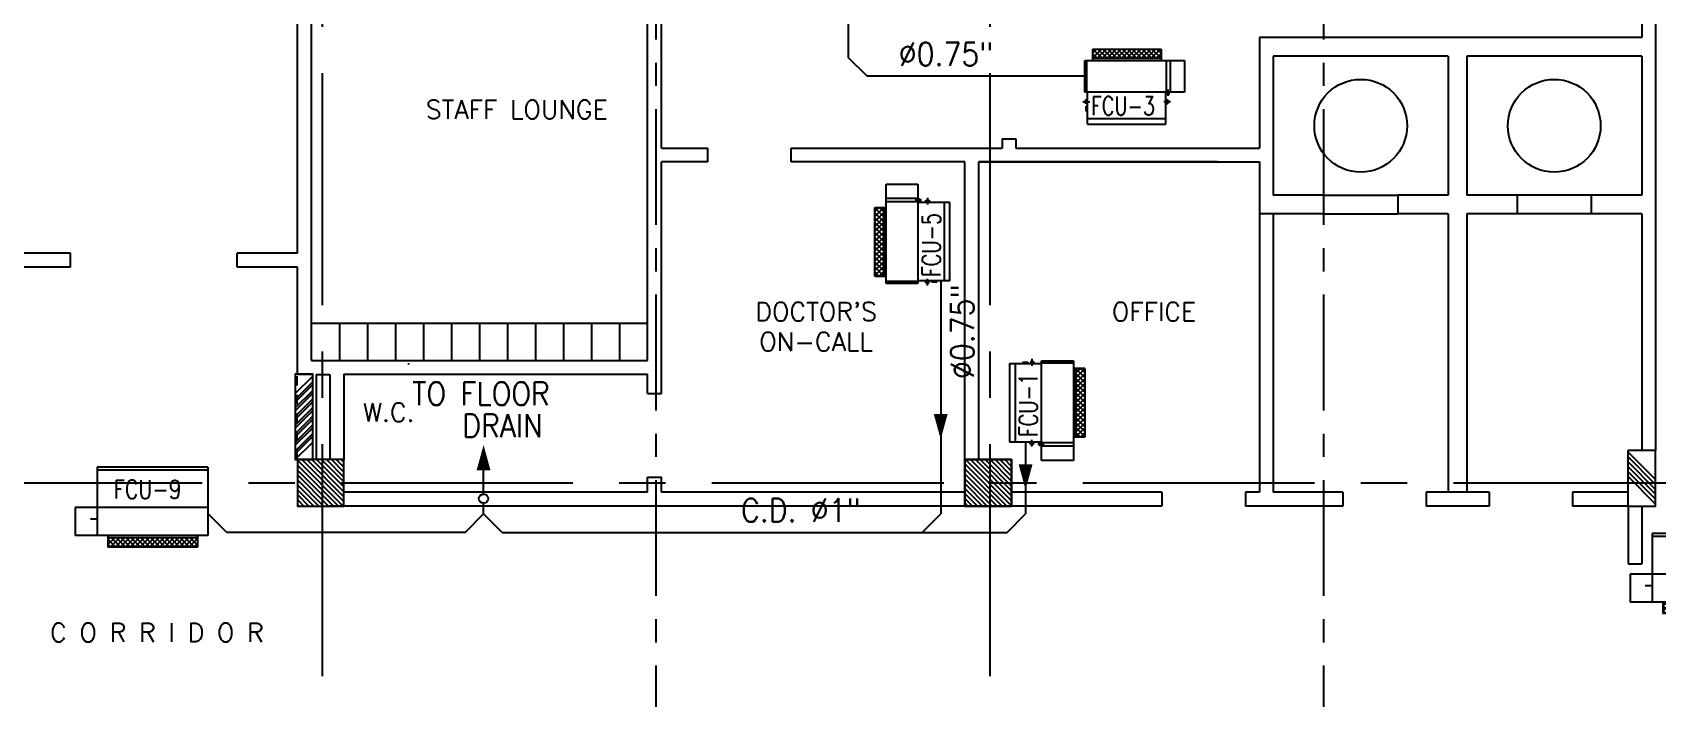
# Model space of a CAD drawing. Extents: x 417866242 to 417866633, y 43498034 to 43498122.
# Drawn here: x 417866582.64 to 417866600.17, y 43498069.33 to 43498076.51 of the extents above; entities that cross this region are included whole.
import ezdxf
from ezdxf.enums import TextEntityAlignment as Align

# ---------------------------------------------------------------- set-up
doc = ezdxf.new("R2010")
doc.units = 0
doc.header["$MEASUREMENT"] = 0
for name, pattern in [('CENTER', [2, 1.25, -0.25, 0.25, -0.25]), ('CENTERX2', [4, 2.5, -0.5, 0.5, -0.5]), ('HIDDEN', [0.375, 0.25, -0.125])]:
    doc.linetypes.add(name, pattern=pattern)
doc.layers.get('0').update_dxf_attribs({"linetype": 'CONTINUOUS'})
for name, color, linetype in [('AC-CD', 6, 'CONTINUOUS'), ('AC-TEXT', 2, 'CONTINUOUS'), ('AXES', 11, 'CENTERX2'), ('AXES1', 11, 'CENTER'), ('COL', 11, 'CONTINUOUS'), ('FCU', 6, 'CONTINUOUS'), ('FHC', 11, 'CONTINUOUS'), ('HAT', 11, 'CONTINUOUS'), ('Locker', 11, 'CONTINUOUS'), ('P-SOLIDWASTE', 6, 'CONTINUOUS'), ('RM-NAME', 11, 'CONTINUOUS'), ('ROOF1', 4, 'CONTINUOUS'), ('TEXTN', 2, 'CONTINUOUS'), ('WALL', 11, 'CONTINUOUS')]:
    doc.layers.add(name, color=color, linetype=linetype)
doc.styles.add('ROMANS', font='ROMANS.shx', dxfattribs={"width": 0.6})

# ---------------------------------------------------------------- blocks, each defined once
blk = doc.blocks.new('*X56')
at = {"color": 0}
for p, q in [((235128.5557043091, 149533.2798416775), (235585.0098364433, 149989.7339738117)), ((235128.5557043091, 149586.3128502665), (235531.9768278543, 149989.7339738117)), ((235128.5557043091, 149639.3458588555), (235478.9438192653, 149989.7339738117)), ((235128.5557043091, 149692.3788674445), (235425.9108106763, 149989.7339738117)), ((235128.5557043091, 149745.4118760335), (235372.8778020873, 149989.7339738117)), ((235128.5557043091, 149798.4448846225), (235319.8447934983, 149989.7339738117)), ((235128.5557043091, 149851.4778932114), (235266.8117849093, 149989.7339738117)), ((235128.5557043091, 149904.5109018004), (235213.7787763203, 149989.7339738117)), ((235128.5557043091, 149957.5439103894), (235160.7457677313, 149989.7339738117)), ((235138.0428450322, 149489.7339738117), (235628.555704309, 149980.2468330885)), ((235191.0758536212, 149489.7339738117), (235628.555704309, 149927.2138244995)), ((235244.1088622102, 149489.7339738117), (235628.555704309, 149874.1808159105)), ((235297.1418707992, 149489.7339738117), (235628.555704309, 149821.1478073215)), ((235350.1748793882, 149489.7339738117), (235628.555704309, 149768.1147987325)), ((235403.2078879772, 149489.7339738117), (235628.555704309, 149715.0817901435)), ((235456.2408965662, 149489.7339738117), (235628.555704309, 149662.0487815545)), ((235509.2739051552, 149489.7339738117), (235628.555704309, 149609.0157729655)), ((235562.3069137442, 149489.7339738117), (235628.555704309, 149555.9827643765)), ((235615.3399223332, 149489.7339738117), (235628.555704309, 149502.9497557875))]:
    blk.add_line(p, q, dxfattribs=at)
blk = doc.blocks.new('COL50')
at = {"layer": 'COL'}
blk.add_lwpolyline([(-249.9999999999709, 250), (-249.9999999999418, -250), (250, -250), (249.9999999999709, 250)], close=True, dxfattribs=at)
blk = doc.blocks.new('*X57')
at = {"color": 0}
for p, q in [((227925.5536769295, 149489.7339738117), (228425.5536769295, 149989.7339738117)), ((227928.5557043091, 149545.7690097803), (228372.5206683405, 149989.7339738117)), ((227928.5557043091, 149598.8020183693), (228319.4876597515, 149989.7339738117)), ((227928.5557043091, 149651.8350269583), (228266.4546511625, 149989.7339738117)), ((227928.5557043091, 149704.8680355472), (228213.4216425735, 149989.7339738117)), ((227928.5557043091, 149757.9010441362), (228160.3886339845, 149989.7339738117)), ((227928.5557043091, 149810.9340527252), (228107.3556253955, 149989.7339738117)), ((227928.5557043091, 149863.9670613142), (228054.3226168065, 149989.7339738117)), ((227928.5557043091, 149917.0000699032), (228001.2896082175, 149989.7339738117)), ((227928.5557043091, 149970.0330784922), (227948.2565996285, 149989.7339738117)), ((227978.5866855185, 149489.7339738117), (228428.555704309, 149939.7029926023)), ((228031.6196941074, 149489.7339738117), (228428.555704309, 149886.6699840132)), ((228084.6527026964, 149489.7339738117), (228428.555704309, 149833.6369754242)), ((228137.6857112854, 149489.7339738117), (228428.555704309, 149780.6039668353)), ((228190.7187198744, 149489.7339738117), (228428.555704309, 149727.5709582463)), ((228243.7517284634, 149489.7339738117), (228428.555704309, 149674.5379496573)), ((228296.7847370524, 149489.7339738117), (228428.555704309, 149621.5049410683)), ((228349.8177456414, 149489.7339738117), (228428.555704309, 149568.4719324793)), ((228402.8507542304, 149489.7339738117), (228428.555704309, 149515.4389238903))]:
    blk.add_line(p, q, dxfattribs=at)
blk = doc.blocks.new('RM1')
at = {"layer": 'RM-NAME', "style": 'ROMANS'}
for tag, p in [('ROOMNAME1', (0, 323.8095238059759)), ('ROOMNAME2', (0, 0))]:
    blk.add_attdef(tag, text='', height=200, dxfattribs=at).set_placement(p, align=Align.MIDDLE)
blk = doc.blocks.new('*X90')
at = {"color": 0}
for p, q in [((-750.2433014437457, 2537.8032310737), (-672.2561432365363, 2615.790389280909)), ((-750.243301443746, 2590.836239662691), (-725.2891518255274, 2615.790389280909)), ((-659.6350886662223, 2515.790389280909), (-750.2433014437461, 2606.398602058433)), ((-712.6680972552134, 2515.790389280909), (-750.2433014437458, 2553.365593469442)), ((-719.2231346475452, 2515.790389280909), (-619.2231346475452, 2615.790389280909)), ((-606.6020800772312, 2515.790389280909), (-706.6020800772312, 2615.790389280909)), ((-666.190126058554, 2515.790389280909), (-566.1901260585541, 2615.790389280909)), ((-553.5690714882402, 2515.790389280909), (-653.5690714882402, 2615.790389280909)), ((-613.157117469563, 2515.790389280909), (-513.1571174695631, 2615.790389280909)), ((-500.5360628992491, 2515.790389280909), (-600.5360628992491, 2615.790389280909)), ((-560.124108880572, 2515.790389280909), (-460.124108880572, 2615.790389280909)), ((-447.5030543102581, 2515.790389280909), (-547.503054310258, 2615.790389280909)), ((-507.0911002915809, 2515.790389280909), (-407.0911002915809, 2615.790389280909)), ((-394.470045721267, 2515.790389280909), (-494.470045721267, 2615.790389280909)), ((-454.0580917025898, 2515.790389280909), (-354.0580917025898, 2615.790389280909)), ((-341.4370371322759, 2515.790389280909), (-441.4370371322759, 2615.790389280909)), ((-401.0250831135987, 2515.790389280909), (-301.0250831135988, 2615.790389280909)), ((-288.4040285432848, 2515.790389280909), (-388.4040285432848, 2615.790389280909)), ((-347.9920745246076, 2515.790389280909), (-247.9920745246077, 2615.790389280909)), ((-235.3710199542938, 2515.790389280909), (-335.3710199542938, 2615.790389280909)), ((-294.9590659356166, 2515.790389280909), (-194.9590659356166, 2615.790389280909)), ((-182.3380113653027, 2515.790389280909), (-282.3380113653027, 2615.790389280909)), ((-241.9260573466255, 2515.790389280909), (-141.9260573466256, 2615.790389280909)), ((-129.3050027763116, 2515.790389280909), (-229.3050027763116, 2615.790389280909)), ((-188.8930487576345, 2515.790389280909), (-88.89304875763449, 2615.790389280909)), ((-76.27199418732056, 2515.790389280909), (-176.2719941873206, 2615.790389280909)), ((-135.8600401686434, 2515.790389280909), (-35.86004016864342, 2615.790389280909)), ((-23.23898559832949, 2515.790389280909), (-123.2389855983295, 2615.790389280909)), ((-82.82703157965233, 2515.790389280909), (17.17296842034765, 2615.790389280909)), ((29.79402299066158, 2515.790389280909), (-70.2059770093384, 2615.790389280909)), ((-29.79402299066158, 2515.790389280909), (70.2059770093384, 2615.790389280909)), ((82.82703157965233, 2515.790389280909), (-17.17296842034765, 2615.790389280909)), ((23.23898559832949, 2515.790389280909), (123.2389855983295, 2615.790389280909)), ((135.8600401686434, 2515.790389280909), (35.86004016864342, 2615.790389280909)), ((76.27199418732056, 2515.790389280909), (176.2719941873206, 2615.790389280909)), ((188.8930487576345, 2515.790389280909), (88.89304875763449, 2615.790389280909)), ((129.3050027763116, 2515.790389280909), (214.7566985562537, 2601.242085060851)), ((214.7566985562536, 2542.959748071281), (141.9260573466256, 2615.790389280909)), ((182.3380113653027, 2515.790389280909), (214.7566985562536, 2548.20907647186)), ((214.7566985562537, 2595.992756660272), (194.9590659356166, 2615.790389280909))]:
    blk.add_line(p, q, dxfattribs=at)
blk = doc.blocks.new('WAP16')
at = {"color": 6}
for p, q in [((-597, 0), (-597, -737)), ((-597, 0), (597, 0)), ((597, 0), (597, -737)), ((-597, -437), (597, -437)), ((-597, -737), (597, -737))]:
    blk.add_line(p, q, dxfattribs=at)
at = {"color": 3}
for p, q in [((-597, -32), (597, -32)), ((597, -437), (835, -437)), ((835, -437), (835, -737)), ((597, -562.0173622146249), (670.3489288687706, -562.0173622146249)), ((-482.5, -737), (-482.5, -862)), ((-482.5, -762), (482.5, -762)), ((-482.5, -862), (482.5, -862)), ((482.5, -737), (482.5, -862)), ((597, -737), (835, -737))]:
    blk.add_line(p, q, dxfattribs=at)
at = {"color": 11}
blk.add_blockref('*X90', (267.7433014512062, -3377.790389284492), dxfattribs=at)
blk = doc.blocks.new('*X88')
at = {"color": 0}
for p, q in [((16890.47746209932, -2466.570672882412), (16943.4517006644, -2413.596434317336)), ((16890.47746209932, -2519.603681471403), (16990.47746209933, -2419.603681471401)), ((16990.47746209933, -2512.466117304769), (16891.6077791119, -2413.596434317336)), ((16990.47746209933, -2459.433108715778), (16944.64078770089, -2413.596434317336)), ((16990.47746209933, -2565.49912589376), (16890.47746209932, -2465.499125893757)), ((16890.47746209932, -2572.636690060394), (16990.47746209933, -2472.636690060392)), ((16990.47746209933, -2618.532134482751), (16890.47746209932, -2518.532134482748)), ((16890.47746209932, -2625.669698649385), (16990.47746209933, -2525.669698649383)), ((16990.47746209933, -2671.565143071742), (16890.47746209932, -2571.565143071739)), ((16890.47746209932, -2678.702707238376), (16990.47746209933, -2578.702707238374)), ((16990.47746209933, -2724.598151660733), (16890.47746209932, -2624.59815166073)), ((16890.47746209932, -2731.735715827367), (16990.47746209933, -2631.735715827365)), ((16990.47746209933, -2777.631160249724), (16890.47746209932, -2677.631160249721)), ((16890.47746209932, -2784.768724416358), (16990.47746209933, -2684.768724416357)), ((16990.47746209933, -2830.664168838715), (16890.47746209932, -2730.664168838713)), ((16890.47746209932, -2837.801733005349), (16990.47746209933, -2737.801733005348)), ((16990.47746209933, -2883.697177427706), (16890.47746209932, -2783.697177427704)), ((16890.47746209932, -2890.83474159434), (16990.47746209933, -2790.834741594339)), ((16990.47746209933, -2936.730186016697), (16890.47746209932, -2836.730186016694)), ((16890.47746209932, -2943.867750183331), (16990.47746209933, -2843.86775018333)), ((16990.47746209933, -2989.763194605689), (16890.47746209932, -2889.763194605686)), ((16890.47746209932, -2996.900758772323), (16990.47746209933, -2896.900758772321)), ((16990.47746209933, -3042.796203194679), (16890.47746209932, -2942.796203194677)), ((16890.47746209932, -3049.933767361314), (16990.47746209933, -2949.933767361312)), ((16990.47746209933, -3095.82921178367), (16890.47746209932, -2995.829211783668)), ((16890.47746209932, -3102.966775950305), (16990.47746209933, -3002.966775950303)), ((16990.47746209933, -3148.862220372662), (16890.47746209932, -3048.862220372659)), ((16943.52866745501, -3154.946434317336), (16890.47746209932, -3101.89522896165)), ((16891.53081232129, -3154.946434317336), (16990.47746209933, -3055.999784539294)), ((16944.56382091028, -3154.946434317336), (16990.47746209933, -3109.032793128285))]:
    blk.add_line(p, q, dxfattribs=at)
blk = doc.blocks.new('WHE06')
at = {"color": 3}
for p, q in [((688.9750000238419, 621.5), (346.0749999880791, 621.5)), ((346.0749999880791, 621.5), (346.0749999880791, 469.1000000014901)), ((688.9750000238419, 469.1000000014901), (688.9750000238419, 621.5)), ((60.32499998807907, -422.25), (60.32499998807907, 422.25)), ((212.2971614003181, 437.25), (269.0589052438736, 437.25)), ((232.1000000238419, 452.25), (232.1000000238419, 422.25)), ((232.1000000238419, 452.25), (252.1000000238419, 452.25)), ((242.1000000238419, 472.1842434704304), (242.1000000238419, 399.4801759719849)), ((252.1000000238419, 452.25), (252.1000000238419, 422.25)), ((304.9940044879913, 447.6499999985099), (373.2827185988426, 447.6499999985099)), ((321.0749999880791, 457.6499999985099), (321.0749999880791, 437.6499999985099)), ((321.0749999880791, 457.6499999985099), (346.0749999880791, 457.6499999985099)), ((321.0749999880791, 437.6499999985099), (346.0749999880791, 437.6499999985099)), ((346.0749999880791, 430.4178223386407), (688.9750000238419, 430.4178223386407)), ((811.1999999880791, 370.6749999970198), (688.9750000238419, 370.6749999970198)), ((711.1999999880791, -370.6749999970198), (711.1999999880791, 370.6749999970198)), ((811.1999999880791, -370.6749999970198), (811.1999999880791, 370.6749999970198)), ((141.6357128024101, -437.25), (141.6357128024101, -422.25)), ((141.6357128024101, -437.25), (196.5700032711029, -437.25)), ((196.5700032711029, -437.25), (196.5700032711029, -422.25)), ((221.3790392279625, -437.25), (269.0589052438736, -437.25)), ((232.1000000238419, -452.25), (232.1000000238419, -422.25)), ((232.1000000238419, -452.25), (252.1000000238419, -452.25)), ((242.1000000238419, -472.1842434704304), (242.1000000238419, -399.4801759719849)), ((252.1000000238419, -452.25), (252.1000000238419, -422.25)), ((346.0749999880791, -430.4178223386407), (688.9750000238419, -430.4178223386407)), ((811.1999999880791, -370.6749999970198), (688.9750000238419, -370.6749999970198))]:
    blk.add_line(p, q, dxfattribs=at)
at = {"color": 6}
for p, q in [((0, -422.25), (0, 422.25)), ((0, 422.25), (346.0749999880791, 422.25)), ((346.0749999880791, 469.1000000014901), (346.0749999880791, -450.8250000029802)), ((688.9750000238419, 469.1000000014901), (346.0749999880791, 469.1000000014901)), ((688.9750000238419, -450.8250000029802), (688.9750000238419, 469.1000000014901)), ((0, -422.25), (346.0749999880791, -422.25)), ((346.0749999880791, -450.8250000029802), (688.9750000238419, -450.8250000029802))]:
    blk.add_line(p, q, dxfattribs=at)
at = {"color": 11}
blk.add_blockref('*X88', (-16179.27746212482, 2784.271434314549), dxfattribs=at)

msp = doc.modelspace()

# ---------------------------------------------------------------- hatches: boundary and pattern name
at = {"layer": 'FHC', "linetype": 'ByBlock', "ltscale": 0.3}
h = msp.add_hatch(dxfattribs=at)
h.set_pattern_fill('ANSI32', color=11, scale=0.175, angle=90, style=0)
h.set_pattern_definition([(45.00000000000001, (417866554.4194925, 43497839.71079013), (0.04640388251536719, -0.04640388251536718), []), (45.00000000000001, (417866554.4194925, 43497839.74172605), (0.04640388251536719, -0.04640388251536718), [])])
h.paths.add_polyline_path([(417866585.4704978, 43498072.82697241), (417866585.6604978, 43498072.82697241), (417866585.6604978, 43498071.90697241), (417866585.4704978, 43498071.90697241)])
h.paths.add_polyline_path([(417866585.0493741, 43498071.6943638), (417866585.4702074, 43498071.6943638), (417866585.4702074, 43498071.9568638), (417866585.0493741, 43498071.9568638)], flags=9)
at = {"layer": 'HAT'}
h = msp.add_hatch(dxfattribs=at)
h.set_pattern_fill('ANSI31', color=256, scale=0.3, style=0)
h.set_pattern_definition([(135, (417866900.6817801, 43498016.64596707), (0.02651650429449553, 0.02651650429449554), [])])
h.paths.add_polyline_path([(417866599.8455978, 43498072.00697241), (417866600.1455978, 43498072.00697241), (417866600.1455978, 43498071.65697241), (417866599.8455978, 43498071.65697241)])
h.paths.add_polyline_path([(417866599.8455978, 43498071.65697241), (417866600.1455978, 43498071.65697241), (417866600.1455978, 43498071.40697241), (417866599.8455978, 43498071.40697241)])

# ---------------------------------------------------------------- linework, layer by layer
at = {"layer": 'AC-CD'}
for p, q in [((417866591.4404805, 43498076.24072905), (417866591.4404806, 43498087.66545708)), ((417866591.6404805, 43498076.04072905), (417866591.4404805, 43498076.24072905)), ((417866593.9897356, 43498076.04072905), (417866591.6404805, 43498076.04072905)), ((417866592.4334546, 43498073.83444229), (417866592.4334545, 43498071.32321501)), ((417866593.3490791, 43498072.09855293), (417866593.3490791, 43498071.32321499)), ((417866587.5023076, 43498071.53665321), (417866587.5023076, 43498071.83968618)), ((417866587.5023076, 43498071.32321503), (417866587.5023076, 43498071.43665319)), ((417866584.7318119, 43498071.12321504), (417866584.531812, 43498071.32321505)), ((417866587.3023076, 43498071.12321504), (417866587.5023076, 43498071.32321503)), ((417866587.7023076, 43498071.12321504), (417866587.5023076, 43498071.32321503)), ((417866592.2334545, 43498071.12321506), (417866592.4334545, 43498071.32321501)), ((417866593.1490792, 43498071.12321503), (417866593.3490791, 43498071.32321499)), ((417866587.3023076, 43498071.12321504), (417866584.7318119, 43498071.12321504)), ((417866587.7023076, 43498071.12321504), (417866593.1490792, 43498071.12321503))]:
    msp.add_line(p, q, dxfattribs=at)
msp.add_circle((417866587.5023076, 43498071.48665322), 0.05, dxfattribs=at)
at = {"layer": 'AXES'}
for p, q in [((417866585.7655978, 43498033.57267877), (417866585.7655978, 43498110.38535389)), ((417866592.9655978, 43498033.57267877), (417866592.9655978, 43498110.38535389)), ((417866557.9655978, 43498071.65697242), (417866626.0055978, 43498071.65697242))]:
    msp.add_line(p, q, dxfattribs=at)
at = {"layer": 'AXES1'}
for p, q in [((417866589.3655978, 43498040.43697241), (417866589.3655978, 43498099.25697241)), ((417866596.5655978, 43498040.43697241), (417866596.5655978, 43498099.25697241))]:
    msp.add_line(p, q, dxfattribs=at)
at = {"layer": 'COL'}
msp.add_lwpolyline([(417866599.8455978, 43498072.00697241), (417866599.8455978, 43498071.40697241), (417866600.1455978, 43498071.40697241), (417866600.1455978, 43498072.00697241)], close=True, dxfattribs=at)
at = {"layer": 'FHC', "linetype": 'ByBlock', "ltscale": 0.3}
msp.add_lwpolyline([(417866585.6604978, 43498071.90697241), (417866585.6604978, 43498072.82697241), (417866585.4704978, 43498072.82697241), (417866585.4704978, 43498071.90697241)], close=True, dxfattribs=at)
at = {"layer": 'Locker'}
msp.add_line((417866585.6455707, 43498073.37697241), (417866589.2705978, 43498073.37697241), dxfattribs=at)
at = {"layer": 'Locker', "linetype": 'Continuous'}
for p, q in [((417866585.9476563, 43498073.37697241), (417866585.9476563, 43498072.97697242)), ((417866586.2497419, 43498073.37697241), (417866586.2497419, 43498072.97697242)), ((417866586.5518275, 43498073.37697241), (417866586.5518275, 43498072.97697242)), ((417866586.8539131, 43498073.37697241), (417866586.8539131, 43498072.97697242)), ((417866587.1559986, 43498073.37697241), (417866587.1559986, 43498072.97697242)), ((417866587.4580843, 43498073.37697241), (417866587.4580843, 43498072.97697242)), ((417866587.7601699, 43498073.37697241), (417866587.7601699, 43498072.97697242)), ((417866588.0622554, 43498073.37697241), (417866588.0622554, 43498072.97697242)), ((417866588.364341, 43498073.37697241), (417866588.364341, 43498072.97697242)), ((417866588.6664266, 43498073.37697241), (417866588.6664266, 43498072.97697242)), ((417866588.9685122, 43498073.37697241), (417866588.9685122, 43498072.97697242))]:
    msp.add_line(p, q, dxfattribs=at)
at = {"layer": 'P-SOLIDWASTE'}
for points in [[(417866592.4334545, 43498072.12680884, 0, 0.1500000000000001, 0), (417866592.4334545, 43498072.39967717, 0.1500000000000001, 0.1500000000000001, 0)], [(417866587.5023076, 43498072.06492796, 0, 0.1500000000000001, 0), (417866587.5023076, 43498071.79205962, 0.1500000000000001, 0.1500000000000001, 0)], [(417866593.3490791, 43498071.58342601, 0, 0.1500000000000001, 0), (417866593.3490791, 43498071.85629434, 0.1500000000000001, 0.1500000000000001, 0)], [(417866586.4262366, 43498071.12321505, 0, 0.1500000000000001, 0), (417866586.1533683, 43498071.12321505, 0.1500000000000001, 0.1500000000000001, 0)], [(417866589.8232881, 43498071.12321505, 0, 0.1500000000000001, 0), (417866590.0961564, 43498071.12321505, 0.1500000000000001, 0.1500000000000001, 0)]]:
    msp.add_lwpolyline(points, format="xyseb", dxfattribs=at)
at = {"layer": 'ROOF1'}
msp.add_line((417866586.6955978, 43498072.93197241), (417866586.6955978, 43498072.94687586), dxfattribs=at)
at = {"layer": 'WALL'}
for p, q in [((417866589.4205978, 43498075.26697242), (417866589.4205978, 43498077.90697242)), ((417866589.2705978, 43498072.97697242), (417866589.2705978, 43498077.75697241)), ((417866585.4954978, 43498074.13197241), (417866585.4954978, 43498077.40697242)), ((417866585.6455707, 43498072.97697242), (417866585.6455707, 43498077.40697242)), ((417866599.9955978, 43498077.20697241), (417866599.9955978, 43498076.4569305)), ((417866600.1455978, 43498077.25697241), (417866600.1455978, 43498072.00697241)), ((417866599.9955978, 43498076.4569305), (417866595.8705978, 43498076.4569305)), ((417866595.8705978, 43498076.4569305), (417866595.8705978, 43498075.26697242)), ((417866597.9080989, 43498076.2569305), (417866596.0205978, 43498076.2569305)), ((417866596.0205978, 43498076.2569305), (417866596.0205978, 43498074.7569305)), ((417866597.9080989, 43498076.2569305), (417866597.9080989, 43498074.75693049)), ((417866598.1080989, 43498076.2569305), (417866598.1080989, 43498074.7569305)), ((417866599.9955999, 43498076.2569305), (417866598.1080989, 43498076.2569305)), ((417866599.9955999, 43498076.2569305), (417866599.9955999, 43498074.7569305)), ((417866589.4205978, 43498075.26697242), (417866589.9205978, 43498075.26697242)), ((417866589.9205978, 43498075.11697241), (417866589.9205978, 43498075.26697242)), ((417866590.8205978, 43498075.11697241), (417866590.8205978, 43498075.26697242)), ((417866590.8205978, 43498075.26697242), (417866593.0955978, 43498075.26697242)), ((417866592.8455978, 43498075.26697242), (417866593.0955978, 43498075.26697242)), ((417866593.2455978, 43498075.26697242), (417866595.8705978, 43498075.26697242)), ((417866589.9205978, 43498075.11697241), (417866589.4205978, 43498075.11697241)), ((417866589.4205978, 43498072.61954741), (417866589.4205978, 43498075.11697241)), ((417866592.6955978, 43498075.11697241), (417866590.8205978, 43498075.11697241)), ((417866592.6955978, 43498071.90697242), (417866592.6955978, 43498075.11697241)), ((417866592.8455978, 43498071.90697242), (417866592.8455978, 43498075.11697241)), ((417866592.8455978, 43498075.11697241), (417866595.8705978, 43498075.11697241)), ((417866595.4205978, 43498075.11697241), (417866592.8455978, 43498075.11697241)), ((417866595.8705978, 43498075.11697241), (417866595.8705978, 43498074.70693047)), ((417866595.8705978, 43498075.11697241), (417866595.8705978, 43498071.55697241)), ((417866596.5643483, 43498074.7569305), (417866596.0205978, 43498074.7569305)), ((417866596.5643483, 43498074.7569305), (417866596.5643483, 43498074.5569305)), ((417866596.5643483, 43498074.7569305), (417866597.3643484, 43498074.7569305)), ((417866597.3643484, 43498074.7569305), (417866597.3643484, 43498074.5569305)), ((417866597.9080989, 43498074.7569305), (417866597.3643484, 43498074.7569305)), ((417866598.6518494, 43498074.7569305), (417866598.1080989, 43498074.7569305)), ((417866599.4518494, 43498074.7569305), (417866598.6518494, 43498074.7569305)), ((417866598.6518494, 43498074.7569305), (417866598.6518494, 43498074.5569305)), ((417866599.4518494, 43498074.7569305), (417866599.4518494, 43498074.5569305)), ((417866599.9955999, 43498074.7569305), (417866599.4518494, 43498074.7569305)), ((417866596.5643483, 43498074.5569305), (417866595.8705978, 43498074.5569305)), ((417866596.0205978, 43498074.5569305), (417866596.0205978, 43498071.55697241)), ((417866596.5643483, 43498074.5569305), (417866597.3643484, 43498074.5569305)), ((417866597.9080989, 43498074.5569305), (417866597.3643484, 43498074.5569305)), ((417866597.9080989, 43498074.5569305), (417866597.9080989, 43498071.55696734)), ((417866598.6518494, 43498074.5569305), (417866598.1080988, 43498074.5569305)), ((417866598.1080988, 43498074.5569305), (417866598.1080988, 43498071.55696787)), ((417866599.4518494, 43498074.5569305), (417866598.6518494, 43498074.5569305)), ((417866599.9955978, 43498074.5569305), (417866599.4518494, 43498074.5569305)), ((417866599.9955978, 43498074.5569305), (417866599.9955978, 43498072.00697241)), ((417866583.0454978, 43498074.13197241), (417866582.3954978, 43498074.13197241)), ((417866583.0454978, 43498073.98197241), (417866582.3954978, 43498073.98197241)), ((417866583.0454978, 43498073.98197241), (417866583.0454978, 43498074.13197241)), ((417866585.4954978, 43498074.13197241), (417866584.8454978, 43498074.13197241)), ((417866584.8454978, 43498073.98197241), (417866584.8454978, 43498074.13197241)), ((417866585.4954978, 43498073.98197241), (417866584.8454978, 43498073.98197241)), ((417866585.4954978, 43498072.82687242), (417866585.4954978, 43498073.98197241)), ((417866599.9955978, 43498073.10697241), (417866599.9955978, 43498072.00697241)), ((417866585.6455707, 43498072.97697242), (417866589.2705978, 43498072.97697242)), ((417866585.6604978, 43498072.82687242), (417866585.4954978, 43498072.82687242)), ((417866585.6604978, 43498071.90697242), (417866585.6604978, 43498072.82687242)), ((417866585.6954978, 43498072.82687242), (417866585.6954978, 43498071.90697242)), ((417866585.6954978, 43498072.82687242), (417866585.8454978, 43498072.82687242)), ((417866585.8454978, 43498072.82687242), (417866585.8454978, 43498071.90697242)), ((417866585.9955978, 43498072.82702241), (417866585.9955978, 43498071.90697242)), ((417866589.2705978, 43498072.61954741), (417866589.2705978, 43498072.82702241)), ((417866589.2705978, 43498071.55697241), (417866589.2705978, 43498071.71954741)), ((417866589.4205978, 43498071.55697241), (417866589.4205978, 43498071.71954741)), ((417866589.2705978, 43498071.55697241), (417866585.9955978, 43498071.55697241)), ((417866592.6955978, 43498071.55697241), (417866589.4205978, 43498071.55697241)), ((417866594.8205969, 43498071.55697241), (417866593.1955978, 43498071.55697241)), ((417866594.8205969, 43498071.55697241), (417866594.8205978, 43498071.40697242)), ((417866595.7205968, 43498071.55697241), (417866595.7205978, 43498071.40697242)), ((417866595.7205978, 43498071.55697241), (417866595.7205978, 43498071.40697242)), ((417866595.8705978, 43498071.55697241), (417866595.7205978, 43498071.55697241)), ((417866596.7705978, 43498071.55697241), (417866596.0205978, 43498071.55697241)), ((417866596.7705978, 43498071.55697241), (417866596.7705969, 43498071.40697242)), ((417866597.6705978, 43498071.55696672), (417866597.6705969, 43498071.40696672)), ((417866598.3488744, 43498071.5569685), (417866597.6705978, 43498071.55696672)), ((417866598.3488744, 43498071.5569685), (417866597.6705978, 43498071.55696672)), ((417866598.3488744, 43498071.55697241), (417866598.3488734, 43498071.40697242)), ((417866599.2488744, 43498071.55696672), (417866599.2488735, 43498071.40696672)), ((417866599.8429765, 43498071.55697241), (417866599.2488744, 43498071.55697085)), ((417866599.8429765, 43498071.55697241), (417866599.2488744, 43498071.55697085)), ((417866592.6955978, 43498071.40697242), (417866585.8454978, 43498071.40697242)), ((417866594.8205978, 43498071.40697242), (417866593.1955978, 43498071.40697242)), ((417866596.7705969, 43498071.40697242), (417866595.7205978, 43498071.40697242)), ((417866598.3488734, 43498071.4069685), (417866597.6705969, 43498071.40696672)), ((417866598.3488734, 43498071.4069685), (417866597.6705969, 43498071.40696672)), ((417866599.8429769, 43498071.40697241), (417866599.2488734, 43498071.40697085)), ((417866599.8429769, 43498071.40697241), (417866599.2488734, 43498071.40697085)), ((417866599.8476149, 43498071.40697242), (417866599.8476149, 43498070.78197242)), ((417866599.9976149, 43498071.40697242), (417866599.9976149, 43498070.78197242)), ((417866599.8476149, 43498070.78197242), (417866599.9976149, 43498070.78197242))]:
    msp.add_line(p, q, dxfattribs=at)
at = {"layer": 'WALL', "linetype": 'ByBlock'}
for p, q in [((417866593.0955978, 43498075.36747241), (417866593.0955978, 43498075.26697242)), ((417866593.0955978, 43498075.36747241), (417866593.2455978, 43498075.36747241)), ((417866593.2455978, 43498075.36747241), (417866593.2455978, 43498075.26697242)), ((417866585.9955978, 43498072.82702241), (417866589.2705978, 43498072.82702241)), ((417866589.2705978, 43498072.61954741), (417866589.4205978, 43498072.61954741)), ((417866589.2705978, 43498071.71954741), (417866589.4205978, 43498071.71954741))]:
    msp.add_line(p, q, dxfattribs=at)
at = {"layer": 'WALL', "linetype": 'HIDDEN', "ltscale": 0.25}
msp.add_line((417866585.4931703, 43498071.90697242), (417866585.4931703, 43498072.82687242), dxfattribs=at)
at = {"layer": 'WALL', "linetype": 'ByBlock', "ltscale": 0.3}
msp.add_lwpolyline([(417866592.6955978, 43498071.90697241), (417866593.1955978, 43498071.90697241), (417866593.1955978, 43498071.40697241), (417866592.6955978, 43498071.40697241)], close=True, dxfattribs=at)
at = {"layer": 'WALL'}
for centre in [(417866596.9643484, 43498075.5069305), (417866599.0518494, 43498075.5069305)]:
    msp.add_circle(centre, 0.5, dxfattribs=at)

# ---------------------------------------------------------------- block references
at = {"layer": 'COL', "xscale": 0.0009999871253967285, "yscale": 0.001000002026557922, "zscale": 0.001}
for p in [(417866585.7454978, 43498071.65697242), (417866592.9455978, 43498071.65697242)]:
    msp.add_blockref('COL50', p, dxfattribs=at)
at = {"layer": 'FCU', "linetype": 'ByBlock', "yscale": 0.001000002026557922, "zscale": 0.001}
for p, xscale, rotation in [((417866594.4405615, 43498075.523203), -0.001000002026557922, 270), ((417866593.1760438, 43498072.52080378), -0.0009999871253967285, 180)]:
    msp.add_blockref('WHE06', p, dxfattribs=dict(at, xscale=xscale, rotation=rotation))
at = {"layer": 'FCU', "linetype": 'ByBlock', "xscale": -0.0009999871253967285, "yscale": 0.001000002026557922, "zscale": 0.001}
for name, p in [('WHE06', (417866592.5330999, 43498074.25669314)), ('WAP16', (417866583.9328845, 43498071.82656651)), ('WAP16', (417866600.7043655, 43498071.10924945))]:
    msp.add_blockref(name, p, dxfattribs=at)
at = {"layer": 'HAT', "xscale": -0.0009999871253967285, "yscale": 0.001000002026557922, "zscale": 0.001}
for name in ['*X56', '*X57']:
    msp.add_blockref(name, (417866821.1241536, 43497921.91723844), dxfattribs=at)
at = {"layer": 'RM-NAME'}
ref = msp.add_blockref('RM1', (417866587.8599236, 43498075.68178231), dxfattribs=dict(at, xscale=-0.0009999871253967285, yscale=0.001000002026557922, zscale=0.001))
ref.add_attrib('ROOMNAME2', 'STAFF LOUNGE', dxfattribs={"height": 0.2, "style": 'ROMANS'}).set_placement((417866587.8599236, 43498075.68178231), align=Align.MIDDLE)
ref = msp.add_blockref('RM1', (417866591.0890741, 43498073.17890751), dxfattribs=dict(at, xscale=-0.0009999871253967285, yscale=0.001000002026557922, zscale=0.001))
ref.add_attrib('ROOMNAME2', 'ON-CALL', dxfattribs={"height": 0.2, "style": 'ROMANS'}).set_placement((417866591.0890741, 43498073.17890751), align=Align.MIDDLE)
ref.add_attrib('ROOMNAME1', "DOCTOR'S", dxfattribs={"height": 0.2, "style": 'ROMANS'}).set_placement((417866591.0890741, 43498073.50271703), align=Align.MIDDLE)
ref = msp.add_blockref('RM1', (417866594.7339474, 43498073.50269669), dxfattribs=dict(at, xscale=-0.0009999871253967285, yscale=0.001000002026557922, zscale=0.001))
ref.add_attrib('ROOMNAME2', 'OFFICE', dxfattribs={"height": 0.2, "style": 'ROMANS'}).set_placement((417866594.7339474, 43498073.50269669), align=Align.MIDDLE)
ref = msp.add_blockref('RM1', (417866586.4793267, 43498072.41729666), dxfattribs=dict(at, xscale=-0.0009999871253967285, yscale=0.001000002026557922, zscale=0.001))
ref.add_attrib('ROOMNAME2', 'W.C.', dxfattribs={"height": 0.2, "style": 'ROMANS'}).set_placement((417866586.4793267, 43498072.41729666), align=Align.MIDDLE)
ref = msp.add_blockref('RM1', (417866583.9787796, 43498070.04305277), dxfattribs=dict(at, xscale=-0.0009999871253967285, yscale=0.001000002026557922, zscale=0.001))
ref.add_attrib('ROOMNAME2', 'C O R R I D O R', dxfattribs={"height": 0.2, "style": 'ROMANS'}).set_placement((417866583.9787796, 43498070.04305277), align=Align.MIDDLE)

# ---------------------------------------------------------------- texts
at = {"layer": 'AC-TEXT', "style": 'ROMANS', "width": 0.9}
for s, p in [(' %%c0.75"', (417866592.415417, 43498076.27896293)), ('C.D. %%c1"', (417866590.926092, 43498071.3614489))]:
    msp.add_text(s, height=0.25, dxfattribs=at).set_placement(p, align=Align.MIDDLE)
msp.add_text(' %%c0.75"', height=0.25, rotation=90, dxfattribs=at).set_placement((417866592.6661948, 43498073.21008993), align=Align.MIDDLE)
for s, p in [('TO FLOOR ', (417866586.7321016, 43498072.4940827)), ('DRAIN', (417866587.2733078, 43498072.14826578))]:
    msp.add_text(s, height=0.25, dxfattribs=at).set_placement(p)
at = {"layer": 'TEXTN', "style": 'ROMANS'}
for s, width, p in [('FCU-3', 0.75, (417866594.0563918, 43498075.6217399)), ('FCU-9', 0.8, (417866583.5102442, 43498071.48747865))]:
    msp.add_text(s, height=0.2, dxfattribs=dict(at, width=width)).set_placement(p)
at = {"layer": 'TEXTN', "style": 'ROMANS', "width": 0.75}
for s, p in [('FCU-5', (417866592.4323982, 43498073.87740365)), ('FCU-1', (417866593.4784749, 43498072.15223605))]:
    msp.add_text(s, height=0.2, rotation=90, dxfattribs=at).set_placement(p)

doc.saveas('drawing.dxf')
